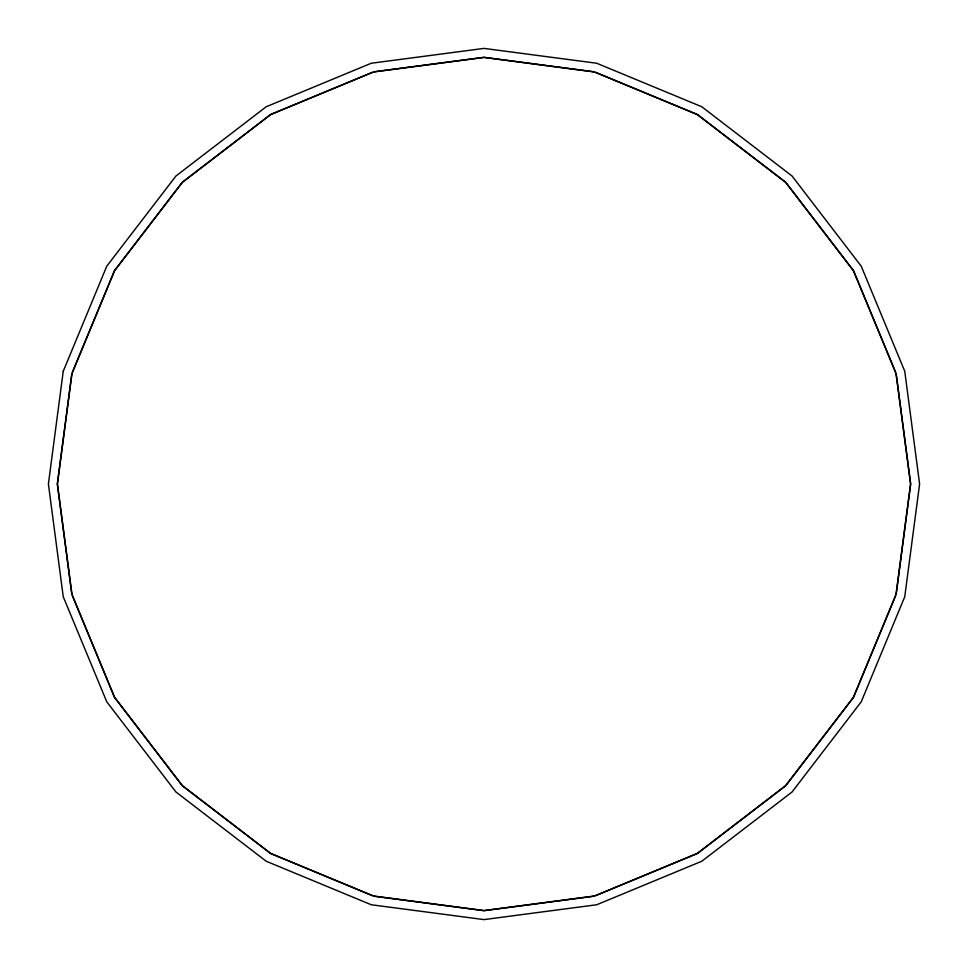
<?xml version="1.0" encoding="UTF-8"?>
<svg xmlns="http://www.w3.org/2000/svg" width="968" height="968" viewBox="0 0 968 968"><rect width="100%" height="100%" fill="white"/><g stroke="black" fill="none" stroke-linecap="round" stroke-linejoin="round"><path stroke-width="1.45" d="M71.826 373.551L57.281 484L71.826 594.449M896.174 594.449L910.719 484L896.174 373.551M72.394 372.172L114.454 270.641L182.262 182.262L270.641 114.454L372.172 72.394M895.606 595.828L853.546 697.359L785.738 785.738L697.359 853.546L595.828 895.606M373.551 71.826L484 57.281L594.449 71.826M594.449 896.174L484 910.719L373.551 896.174M595.828 72.394L697.359 114.454L785.738 182.262L853.546 270.641L895.606 372.172M372.172 895.606L270.641 853.546L182.262 785.738L114.454 697.359L72.394 595.828M63.247 371.264L48.4 484L63.247 596.736L106.758 701.8L175.982 792.018L266.2 861.242L371.264 904.753L484 919.6L596.736 904.753L701.8 861.242L792.018 792.018L861.242 701.8L904.753 596.736L919.6 484L904.753 371.264L861.242 266.2L792.018 175.982L701.8 106.758L596.736 63.247L484 48.4L371.264 63.247L266.2 106.758L175.982 175.982L106.758 266.2L63.247 371.264M71.983 373.6L57.451 484L71.983 594.4L114.599 697.275L182.383 785.617L270.725 853.401L373.6 896.017L484 910.549L594.4 896.017L697.275 853.401L785.617 785.617L853.401 697.275L896.017 594.4L910.549 484L896.017 373.6L853.401 270.725L785.617 182.383L697.275 114.599L594.4 71.983L484 57.451L373.6 71.983L270.725 114.599L182.383 182.383L114.599 270.725L71.983 373.6"/></g></svg>
